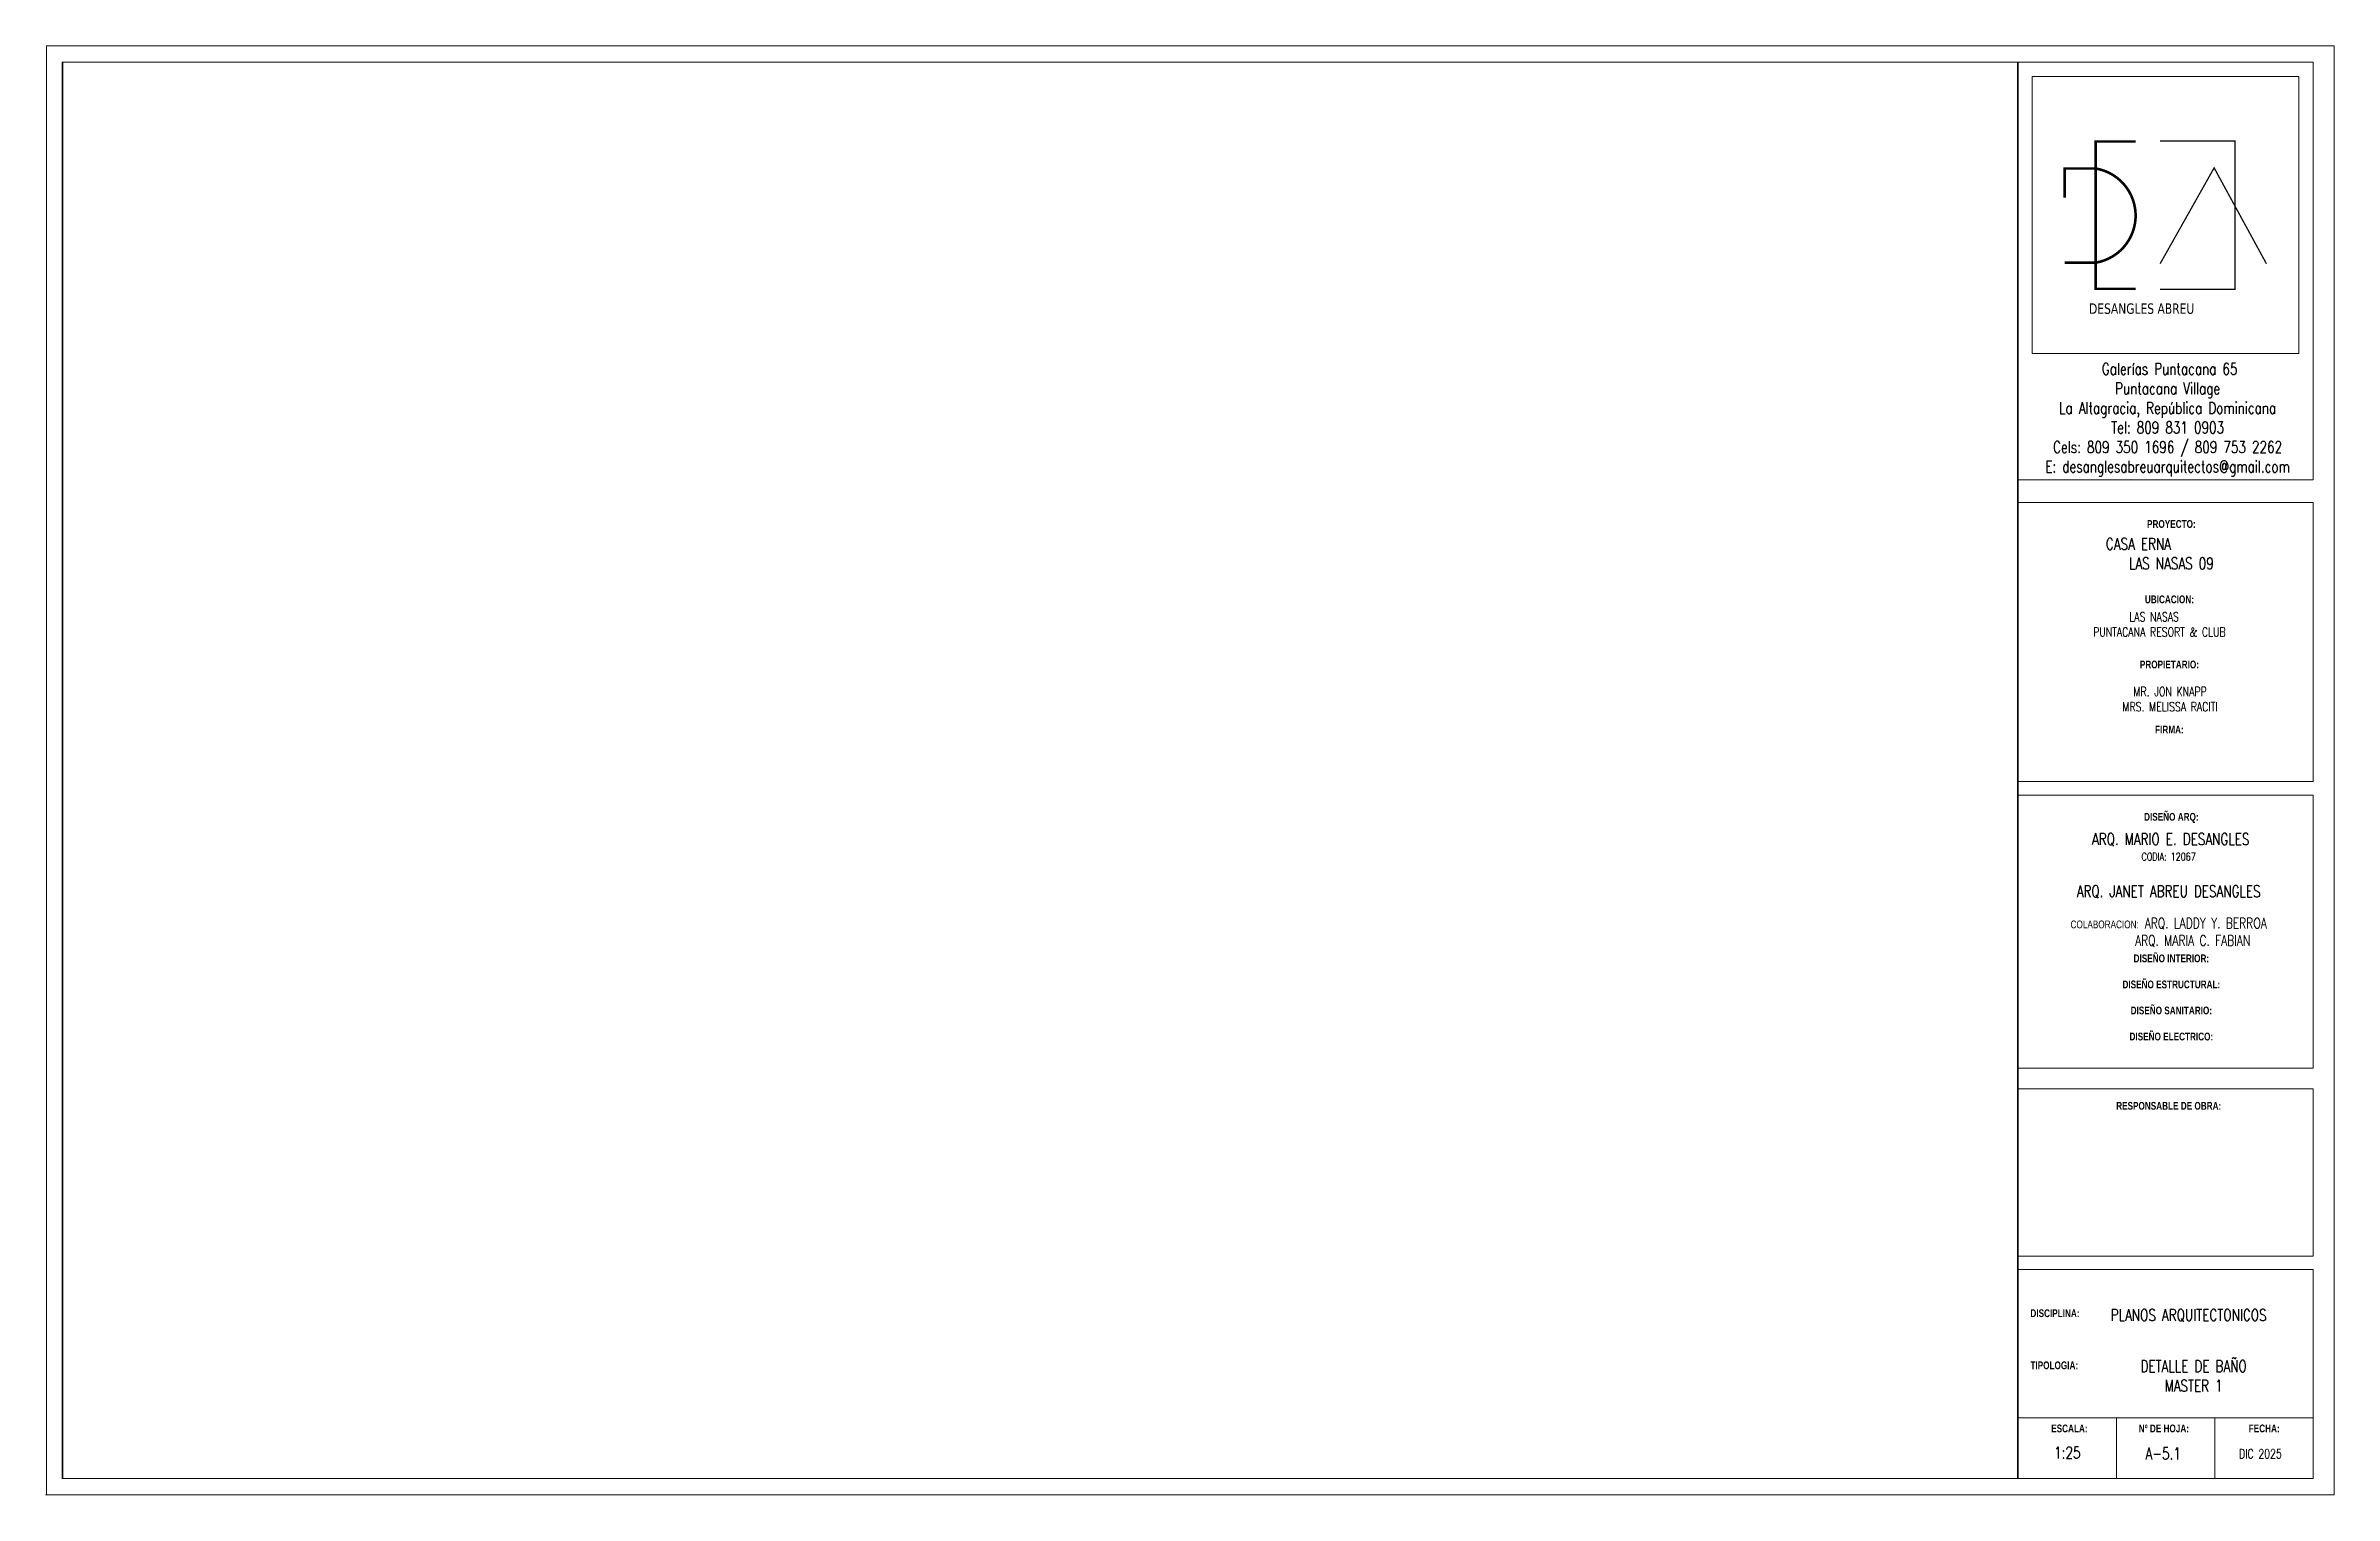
# Paper-space layout 'A-5.1' of a CAD drawing. Header units: metres. Extents: x 0.019 to 0.897, y 0.02 to 0.576.
# The model-space entities are those that its viewports show. They can reach past a viewport. Long polylines and large blocks are cut down to what shows.
import ezdxf

# ---------------------------------------------------------------- set-up
doc = ezdxf.new("R2010")
doc.units = ezdxf.units.M
doc.linetypes.add('0', pattern=[0])
doc.layers.get('0').update_dxf_attribs({"color": 250, "linetype": '0', "lineweight": 20})
doc.layers.get('Defpoints').update_dxf_attribs({"color": 6})
doc.styles.add('Arch-Dim', font='romans.shx', dxfattribs={"width": 0.75})

# ---------------------------------------------------------------- blocks, each defined once
blk = doc.blocks.new('XREF-TJ-Tecne2-24X36')
at = {"lineweight": 13}
for p, q in [((0.88335, 0.05683), (0.77012, 0.05683)), ((0.80786, 0.03354), (0.80786, 0.05683)), ((0.84561, 0.03354), (0.84561, 0.05683)), ((0.01287, 0.02707), (0.01287, 0.02719)), ((0.01287, 0.02719), (0.01313, 0.02719))]:
    blk.add_line(p, q, dxfattribs=at)
for points in [[(0.89143, 0.58374), (0.01313, 0.58374), (0.01313, 0.02719), (0.89143, 0.02719)], [(0.77012, 0.57739), (0.88338, 0.57739), (0.88338, 0.41697), (0.77012, 0.41697)], [(0.77543, 0.57191), (0.8779, 0.57191), (0.8779, 0.46558), (0.77543, 0.46558)], [(0.88338, 0.40839), (0.77012, 0.40839), (0.77012, 0.30112), (0.88338, 0.30112)], [(0.77012, 0.29594), (0.88335, 0.29594), (0.88335, 0.19103), (0.77012, 0.19103)], [(0.77012, 0.1831), (0.88335, 0.1831), (0.88335, 0.11893), (0.77012, 0.11893)]]:
    blk.add_lwpolyline(points, close=True)
for points, const_width in [([(0.81521, 0.54696), (0.79987, 0.54696), (0.79987, 0.49039), (0.81521, 0.49039)], 0.001), ([(0.82455, 0.54714), (0.85338, 0.54714), (0.85338, 0.49021), (0.82455, 0.49021)], 0.0005), ([(0.78797, 0.50043), (0.79987, 0.50043), (0.79987, 0.53659), (0.78797, 0.53659), (0.78797, 0.52543)], 0.001), ([(0.8246, 0.50004), (0.84532, 0.53684), (0.86539, 0.50003)], 0.0005)]:
    blk.add_lwpolyline(points, dxfattribs=dict(const_width=const_width))
at = {"const_width": 0.001}
blk.add_lwpolyline([(0.79987, 0.53659, -0.846806), (0.79987, 0.50043, -1.311035)], format="xyb", dxfattribs=at)
blk.add_lwpolyline([(0.85644, 0.11374), (0.88335, 0.11374), (0.88335, 0.03354), (0.77012, 0.03354), (0.77012, 0.11374), (0.88335, 0.11374)])
at = {"layer": 'Defpoints', "color": 255, "lineweight": 13}
blk.add_lwpolyline([(0.01948, 0.57739), (0.77012, 0.57739), (0.77012, 0.03354), (0.01948, 0.03354)], close=True, dxfattribs=at)
at = {"style": 'Arch-Dim'}
for s, insert, char_height, width, attachment_point in [('\\pxsm2,qd;{\\H1.25x; \\fVerdana|b0|i0|c0|p34;\\H1.3072x;DESANGLES ABREU}', (0.79573, 0.48479), 0.0024479, 0.057903, 1), ('\\pxqc;{\\H1.25x; \\H1.4706x;Galerías Puntacana 65  \\PPuntacana Village\\PLa Altagracia, República Dominicana  \\PTel: 809 831 0903\\PCels: 809 350 1696 / 809 753 2262\\PE: desanglesabreuarquitectos@gmail.com}', (0.77012, 0.46188), 0.0024479, 0.1146695, 1), ('\\pxqc;{\\fArial|b1|i0|c0|p34;PROYECTO:}', (0.8289, 0.40006), 0.003, 0.0660399, 5), ('{\\H1.25x;              \\H1.47065x;CASA ERNA\\P\\pxqc;LAS NASAS 09}', (0.78171, 0.39469), 0.0024479, 0.0944146, 1), ('\\pxqc;{\\fArial|b1|i0|c0|p34;UBICACION:\\P\\P\\P\\P\\PPROPIETARIO:\\P\\P\\P\\P\\PFIRMA:}', (0.82816, 0.34612), 0.003, 0.0660399, 5), ('      {\\H0.77778x;LAS NASAS\\PPUNTACANA RESORT & CLUB}', (0.79889, 0.36617), 0.0045, 0.0944146, 1), ('\\pxi-3,l6.3162,qc,t6.3162;MR. JON KNAPP  \\PMRS. MELISSA RACITI', (0.74997, 0.33747), 0.0035, 0.1452831, 1), ('\\pxqc;{\\fArial|b1|i0|c0|p34;DISEÑO ARQ:}', (0.8289, 0.28718), 0.003, 0.0660399, 5), ('\\pxqc;{\\H1.25x; \\H1.4706x;ARQ. MARIO E. DESANGLES\\H0.55557x;\\P\\H1.2x;CODIA: 12067\\P\\H1.49995x;\\PARQ. JANET ABREU DESANGLES\\P\\H0.66669x;\\P\\fArial|b0|i0|c0|p34;COLABORACION:\\Fromans|c0;\\H1.5x; \\H0.88892x;ARQ. LADDY Y. BERROA\\P         ARQ. MARIA C. FABIAN\\P           \\P          }', (0.78065, 0.28129), 0.0024479, 0.0944146, 1), ('\\pxqc;{\\fArial|b1|i0|c0|p34;\\PDISEÑO INTERIOR:   \\Fromans|c0;\\H1.83825x;\\P\\fArial|b1|i0|c0|p34;\\H0.544x;\\PDISEÑO ESTRUCTURAL:\\P\\pq*;\\P\\pqc;DISEÑO SANITARIO:\\P\\PDISEÑO ELECTRICO:}', (0.8289, 0.22072), 0.003, 0.0868059, 5), ('\\pxqc;{\\fArial|b1|i0|c0|p34;RESPONSABLE DE OBRA:}', (0.82789, 0.1766), 0.003, 0.0660399, 5), ('\\pxql;{\\fArial|b1|i0|c0|p34;DISCIPLINA:\\P\\P\\P\\PTIPOLOGIA:}', (0.80781, 0.08695), 0.003, 0.0660399, 5), ('\\pxqc;{\\H1.25x; \\H1.4706x;PLANOS ARQUITECTONICOS}', (0.78755, 0.09855), 0.0024479, 0.0944146, 1), ('\\pxqc;{\\fArial|b1|i0|c0|p34;ESCALA:}', (0.78976, 0.0527), 0.003, 0.0660399, 5), ('\\pxqc;{\\fArial|b1|i0|c0|p34;Nº DE HOJA:}', (0.82603, 0.0527), 0.003, 0.0660399, 5), ('\\pxqc;{\\fArial|b1|i0|c0|p34;FECHA:}', (0.86455, 0.0527), 0.003, 0.0660399, 5), ('{\\H1.45833x;DIC 2025}', (0.85488, 0.04474), 0.0024, 0.0944146, 1)]:
    blk.add_mtext(s, dxfattribs=dict(at, insert=insert, char_height=char_height, width=width, attachment_point=attachment_point))

msp = doc.modelspace()

# ---------------------------------------------------------------- hatches: boundary and pattern name
at = {"true_color": 0xe5d7cc, "transparency": 33554585}
h = msp.add_hatch(dxfattribs=at)
h.set_pattern_fill('AR-BRSTD', color=254, scale=0.6)
h.set_pattern_definition([(0, (2.16, -0.54), (0, 40.645), []), (90, (2.16, -0.54), (-60.96, 40.645), [40.645, -40.645])])
h.paths.add_polyline_path([(332.219, -1.69), (332.219, -3.99), (332.919, -3.99), (332.919, -1.69)])
h.paths.add_polyline_path([(332.819, -1.79), (332.819, -3.09), (332.319, -3.09), (332.319, -1.79)], flags=0)
h.paths.add_polyline_path([(332.789, -1.82), (332.789, -3.06), (332.349, -3.06), (332.349, -1.82)], flags=0)
h.paths.add_polyline_path([(332.863, -3.037), (332.877, -3.037), (332.877, -3.246), (332.863, -3.246)], flags=16)
h.paths.add_polyline_path([(332.819, -3.19), (332.819, -3.89), (332.319, -3.89), (332.319, -3.19)], flags=16)
h.paths.add_polyline_path([(332.789, -3.22), (332.789, -3.86), (332.349, -3.86), (332.349, -3.22)], flags=0)
h.paths.add_polyline_path([(332.319, -1.79), (332.319, -3.09), (332.819, -3.09), (332.819, -1.79)], flags=16)

psp = doc.layouts.new('A-5.1')

# ---------------------------------------------------------------- block references
at = {"lineweight": 13}
psp.add_blockref('XREF-TJ-Tecne2-24X36', (0.00588, -0.00736), dxfattribs=at)

# ---------------------------------------------------------------- texts
at = {"attachment_point": 1, "style": 'Arch-Dim'}
for s, insert, char_height, width in [('\\pxqc;{\\H1.25x; }', (0.75859, 0.36079), 0.0024479, 0.1131964), ('\\pxqc;DETALLE DE BAÑO\\PMASTER 1', (0.79176, 0.07153), 0.0045, 0.103134), ('1:25', (0.78978, 0.03833), 0.0045, 0.103134), ('A-5.1', (0.82484, 0.03799), 0.0045, 0.103134)]:
    psp.add_mtext(s, dxfattribs=dict(at, insert=insert, char_height=char_height, width=width))

# ---------------------------------------------------------------- viewports
at = {"layer": 'Defpoints', "lineweight": 13}
psp.add_viewport(center=(0.40037, 0.2981), size=(0.75064, 0.5438534), view_center_point=(330.54015, -5.41681), view_height=13.6813135, dxfattribs=at)

doc.saveas('drawing.dxf')
